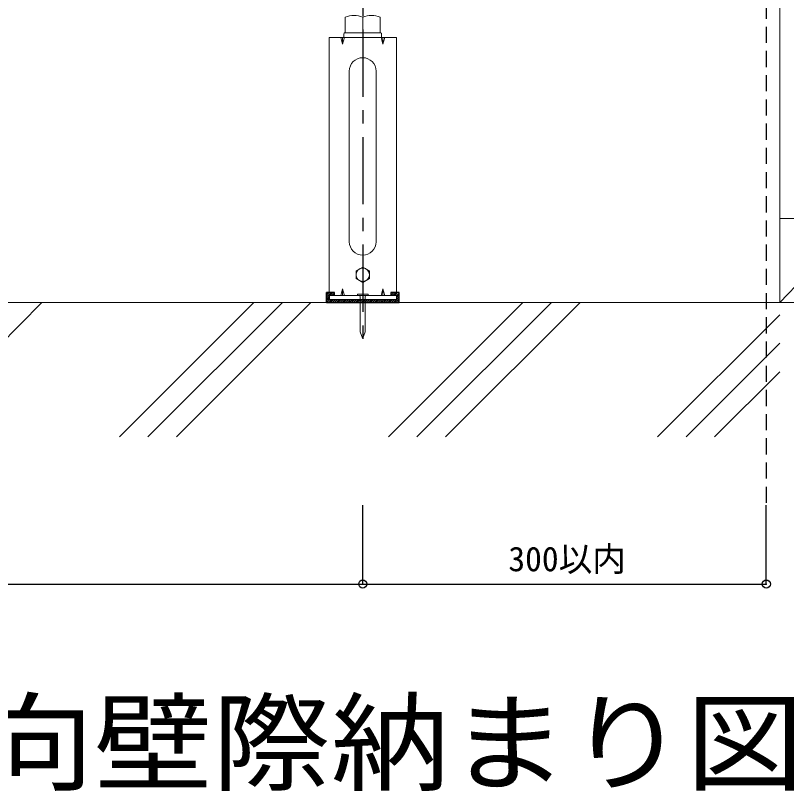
# Model space of a CAD drawing. Units: millimetres, scale not verified. Extents: x -2066 to 2059, y -1474 to 1400.
# Drawn here: x 807 to 1380, y 229 to 806 of the extents above; entities that cross this region are included whole.
import ezdxf
from ezdxf.enums import TextEntityAlignment as Align

# ---------------------------------------------------------------- set-up
doc = ezdxf.new("R2010")
doc.units = ezdxf.units.MM
doc.header["$LTSCALE"] = 10
doc.header["$PDMODE"] = 32
doc.header["$PDSIZE"] = 6
doc.linetypes.add('CHAIN1', pattern=[8, 5, -1, 1, -1])
doc.linetypes.add('DASHED1', pattern=[1.8, 1.2, -0.6])
for name, color, linetype in [('0-0_中心線', 4, 'CHAIN1'), ('0-2_太線１', 3, 'Continuous'), ('0-5_寸法', 4, 'Continuous'), ('0-6_文字', 7, 'Continuous'), ('0-8_隠線', 4, 'DASHED1')]:
    doc.layers.add(name, color=color, linetype=linetype)
doc.layers.add('0-1_中線', color=7, linetype='Continuous', lineweight=18)
doc.styles.add('ＭＳ ゴシック', font='')
doc.styles.get('ＭＳ ゴシック').set_extended_font_data('MS Gothic')

msp = doc.modelspace()

# ---------------------------------------------------------------- linework, layer by layer
at = {"layer": '0-0_中心線'}
msp.add_line((1064.92, 1115.87), (1064.92, 562.94), dxfattribs=at)
at = {"layer": '0-1_中線'}
for p, q in [((1374.92, 592.88), (1374.92, 1290.61)), ((1064.92, 805.08), (1064.92, 793.24)), ((1050.92, 790.37), (1050.92, 792.74)), ((1078.42, 793.24), (1051.42, 793.24)), ((1078.92, 792.74), (1078.92, 790.37)), ((1039.92, 789.87), (1089.92, 789.87)), ((1039.92, 789.87), (1039.92, 600.28)), ((1049.92, 784.87), (1051.26, 789.87)), ((1049.92, 789.64), (1051.26, 789.87)), ((1050.92, 789.87), (1078.92, 789.87)), ((1078.42, 789.87), (1051.42, 789.87)), ((1079.92, 784.87), (1081.26, 789.87)), ((1079.92, 789.64), (1081.26, 789.87)), ((1089.92, 789.87), (1089.92, 600.28)), ((1054.92, 764.87), (1054.92, 638.07)), ((1074.92, 764.87), (1074.92, 638.07)), ((1374.92, 655.38), (1434.92, 655.38)), ((1374.92, 592.88), (1434.92, 655.38)), ((1064.92, 619.25), (1059.92, 616.36)), ((1069.92, 616.36), (1064.92, 619.25)), ((1059.92, 616.36), (1059.92, 610.58)), ((1069.92, 610.58), (1069.92, 616.36)), ((1059.92, 610.58), (1064.92, 607.7)), ((1064.92, 607.7), (1069.92, 610.58)), ((1049.92, 603.07), (1048.58, 598.07)), ((1079.92, 603.07), (1078.58, 598.07)), ((1039.92, 598.07), (1089.92, 598.07)), ((1049.92, 598.31), (1048.58, 598.07)), ((1060.92, 599.07), (1060.92, 598.07)), ((1063.07, 597.07), (1063.07, 571.07)), ((1066.77, 597.07), (1066.77, 571.07)), ((1079.92, 598.31), (1078.58, 598.07)), ((364.92, 592.88), (1374.92, 592.88)), ((826.43, 592.88), (726.43, 492.88)), ((984.01, 592.88), (884.01, 492.88)), ((1005.22, 592.88), (905.22, 492.88)), ((1026.43, 592.88), (926.43, 492.88)), ((1184.01, 592.88), (1084.01, 492.88)), ((1205.22, 592.88), (1105.22, 492.88)), ((1226.43, 592.88), (1126.43, 492.88)), ((1374.92, 592.88), (1434.92, 592.88)), ((1374.92, 583.79), (1284.01, 492.88)), ((1064.83, 566.33), (1063.07, 571.07)), ((1065.01, 566.33), (1066.77, 571.07)), ((1374.92, 562.58), (1305.22, 492.88)), ((1374.92, 541.36), (1326.43, 492.88))]:
    msp.add_line(p, q, dxfattribs=at)
for points in [[(1051.92, 805.08), (1051.92, 793.24), (1077.92, 793.24), (1077.92, 805.08)], [(1060.92, 599.07), (1068.92, 599.07), (1068.92, 598.07), (1064.92, 598.07), (1060.92, 598.07)]]:
    msp.add_lwpolyline(points, dxfattribs=at)
for points in [[(1049.92, 784.87), (1048.58, 789.87), (1049.92, 789.64)], [(1079.92, 789.64), (1079.92, 784.87), (1078.58, 789.87)], [(1049.92, 598.31), (1049.92, 603.07), (1051.26, 598.07)], [(1079.92, 603.07), (1081.26, 598.07), (1079.92, 598.31)]]:
    msp.add_lwpolyline(points, close=True, dxfattribs=at)
msp.add_circle((1064.92, 613.47), 5, dxfattribs=at)
for centre, radius, start, end in [((1058.42, 787.46), 18.77, 69.74384, 110.25616), ((1071.42, 787.46), 18.77, 69.74384, 110.25616), ((1051.42, 792.74), 0.5, 90, 180), ((1078.42, 792.74), 0.5, 0, 90), ((1051.42, 790.37), 0.5, 180, 270), ((1078.42, 790.37), 0.5, 270, 0), ((1064.92, 764.87), 10, 0, 180), ((1064.92, 638.07), 10, 180, 0), ((1062.07, 597.07), 1, 0, 90), ((1067.77, 597.07), 1, 90, 180), ((1064.92, 566.36), 0.1, 200.30446, 339.69553)]:
    msp.add_arc(centre, radius, start, end, dxfattribs=at)
at = {"layer": '0-2_太線１'}
for p, q in [((1043.92, 600.28), (1037.92, 600.28)), ((1037.92, 600.28), (1037.92, 592.88)), ((1038.55, 600.27), (1037.92, 599.65)), ((1039.96, 600.27), (1037.92, 598.23)), ((1041.38, 600.27), (1037.92, 596.82)), ((1037.92, 592.88), (1037.92, 600.27)), ((1042.79, 600.27), (1040.79, 598.28)), ((1043.92, 598.28), (1043.92, 600.28)), ((1086.63, 600.28), (1085.92, 599.56)), ((1088.05, 600.28), (1086.05, 598.28)), ((1089.46, 600.28), (1087.46, 598.28)), ((1090.88, 600.28), (1088.88, 598.28)), ((1039.92, 597.4), (1037.92, 595.4)), ((1039.92, 595.99), (1037.92, 593.99)), ((1040.22, 594.87), (1038.22, 592.88)), ((1041.63, 594.87), (1039.64, 592.88)), ((1039.92, 598.28), (1039.92, 594.87)), ((1043.05, 594.87), (1041.05, 592.88)), ((1043.92, 599.99), (1042.21, 598.28)), ((1044.46, 594.87), (1042.46, 592.88)), ((1043.92, 598.58), (1043.62, 598.28)), ((1045.87, 594.87), (1043.88, 592.88)), ((1047.29, 594.87), (1045.29, 592.88)), ((1048.7, 594.87), (1046.71, 592.88)), ((1050.12, 594.87), (1048.12, 592.88)), ((1051.53, 594.87), (1049.54, 592.88)), ((1052.95, 594.87), (1050.95, 592.88)), ((1054.36, 594.87), (1052.36, 592.88)), ((1055.77, 594.87), (1053.78, 592.88)), ((1057.19, 594.87), (1055.19, 592.88)), ((1058.6, 594.87), (1056.61, 592.88)), ((1060.02, 594.87), (1058.02, 592.88)), ((1061.43, 594.87), (1059.44, 592.88)), ((1062.85, 594.87), (1060.85, 592.88)), ((1064.26, 594.87), (1062.26, 592.88)), ((1065.67, 594.87), (1063.68, 592.88)), ((1067.09, 594.87), (1065.09, 592.88)), ((1068.5, 594.87), (1066.51, 592.88)), ((1069.92, 594.87), (1067.92, 592.88)), ((1071.33, 594.87), (1069.34, 592.88)), ((1072.74, 594.87), (1070.75, 592.88)), ((1074.16, 594.87), (1072.16, 592.88)), ((1075.57, 594.87), (1073.58, 592.88)), ((1076.99, 594.87), (1074.99, 592.88)), ((1078.4, 594.87), (1076.41, 592.88)), ((1079.82, 594.87), (1077.82, 592.88)), ((1081.23, 594.87), (1079.23, 592.88)), ((1082.64, 594.87), (1080.65, 592.88)), ((1084.06, 594.87), (1082.06, 592.88)), ((1085.47, 594.87), (1083.48, 592.88)), ((1086.89, 594.87), (1084.89, 592.88)), ((1088.3, 594.87), (1086.31, 592.88)), ((1089.72, 594.87), (1087.72, 592.88)), ((1091.92, 595.66), (1089.13, 592.88)), ((1091.92, 599.91), (1089.92, 597.91)), ((1091.92, 598.49), (1089.92, 596.49)), ((1089.92, 598.28), (1089.92, 594.87)), ((1091.92, 597.08), (1089.92, 595.08)), ((1067.92, 592.88), (1067.92, 592.87)), ((1084.89, 592.88), (1084.89, 592.87)), ((1091.92, 594.25), (1090.55, 592.88))]:
    msp.add_line(p, q, dxfattribs=at)
for points in [[(1037.92, 592.88), (1091.92, 592.88), (1091.92, 600.28), (1085.92, 600.28)], [(1085.92, 600.28), (1085.92, 598.28), (1089.92, 598.28), (1089.92, 598.07)], [(1039.92, 594.87), (1039.92, 598.28), (1043.92, 598.28)], [(1089.92, 598.07), (1089.92, 594.87), (1039.92, 594.87)]]:
    msp.add_lwpolyline(points, dxfattribs=at)
at = {"layer": '0-5_寸法'}
for p, q in [((1064.92, 383.52), (1064.92, 442.26)), ((1364.92, 383.52), (1364.92, 442.26)), ((464.92, 383.52), (1064.92, 383.52)), ((1064.92, 383.52), (1364.92, 383.52))]:
    msp.add_line(p, q, dxfattribs=at)
at = {"layer": '0-5_寸法', "color": 7}
for p in [(1064.92, 383.52), (1364.92, 383.52)]:
    msp.add_point(p, dxfattribs=at)
at = {"layer": '0-8_隠線'}
msp.add_line((1364.92, 977.88), (1364.92, 442.26), dxfattribs=at)

# ---------------------------------------------------------------- texts
at = {"layer": '0-5_寸法', "color": 7, "style": 'ＭＳ ゴシック'}
msp.add_text('300以内', height=18.33, dxfattribs=at).set_placement((1173.14, 387.52), align=Align.BOTTOM_LEFT)
at = {"layer": '0-6_文字', "style": 'ＭＳ ゴシック', "width": 1.1}
msp.add_text('【大引鋼方向壁際納まり図】', height=58.65, dxfattribs=at).set_placement((337.21, 218.57), align=Align.BOTTOM_LEFT)

doc.saveas('drawing.dxf')
